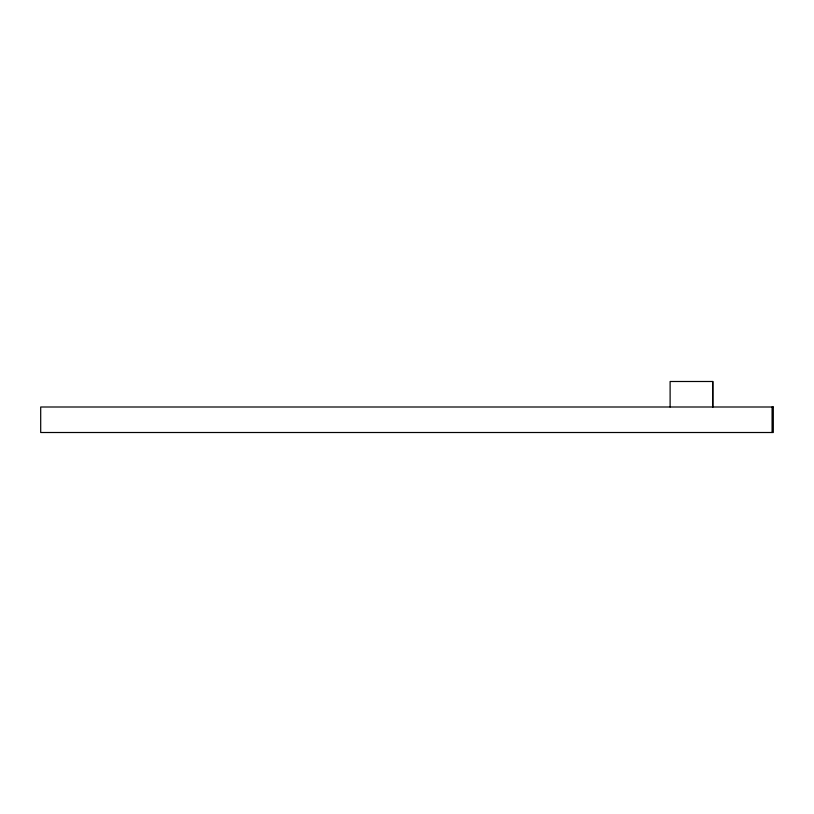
<?xml version="1.0" encoding="UTF-8"?>
<svg xmlns="http://www.w3.org/2000/svg" width="814" height="814" viewBox="0 0 814 814"><rect width="100%" height="100%" fill="white"/><g stroke="black" fill="none" stroke-linecap="round" stroke-linejoin="round"><path stroke-width="1.22" d="M772.079 407L772.079 432.509M712.911 407L712.911 381.491L670.115 381.491L670.115 407M712.637 381.491L712.637 407M773.3 407L40.7 407L40.7 432.509L773.3 432.509L773.3 407"/></g></svg>
